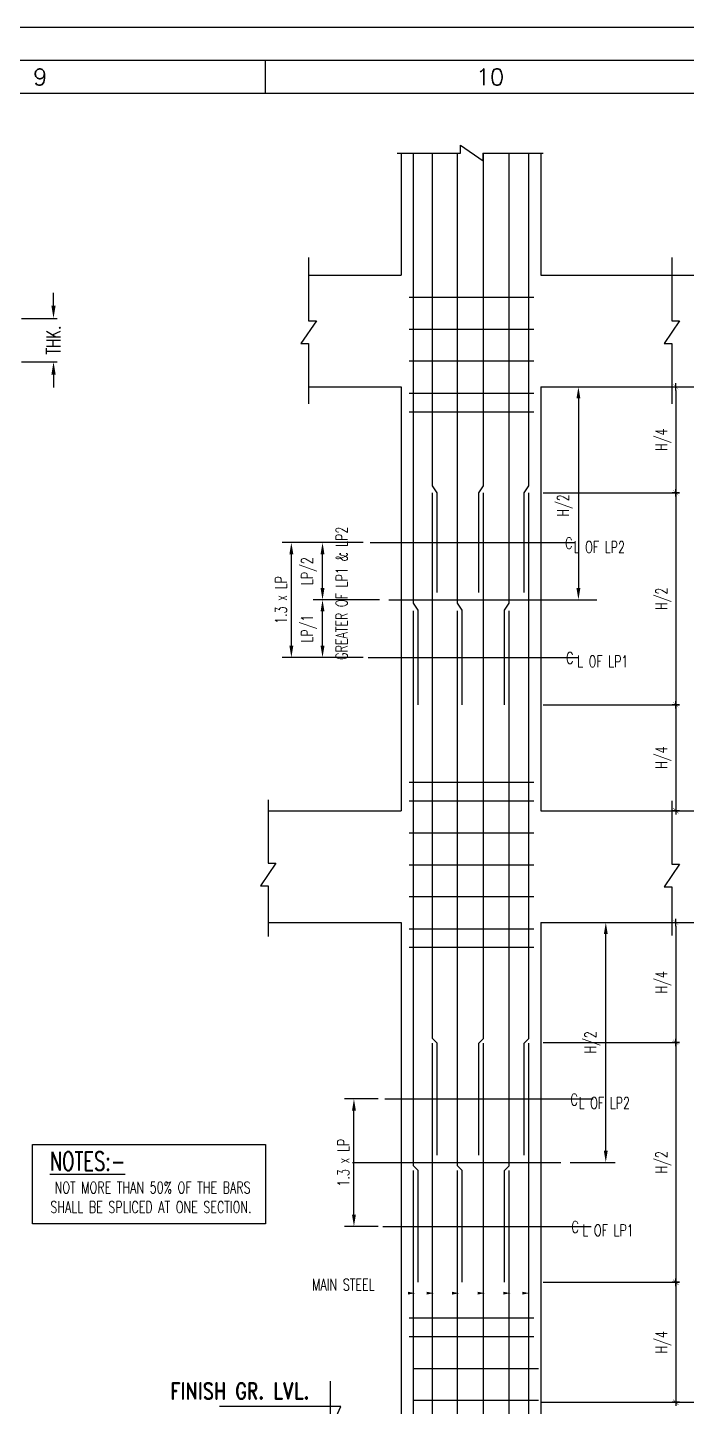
# Model space of a CAD drawing. Extents: x 520771 to 639546, y -254136 to -170582.
# Drawn here: x 604046 to 618196, y -200186 to -170582 of the extents above; entities that cross this region are included whole.
import ezdxf
from ezdxf.enums import TextEntityAlignment as Align
from ezdxf.lldxf.tags import DXFTag

# ---------------------------------------------------------------- set-up
doc = ezdxf.new("R2010")
doc.units = 0
doc.header["$LTSCALE"] = 500
doc.header["$MEASUREMENT"] = 0
doc.layers.get('DEFPOINTS').update_dxf_attribs({"color": 4})
for name, color, linetype in [('CEN', 8, 'CENTER'), ('DIM', 5, 'Continuous'), ('FOOT', 4, 'Continuous'), ('FRAME', 6, 'Continuous'), ('LINK', 2, 'Continuous'), ('PNA', 10, 'Continuous'), ('TXT', 4, 'Continuous'), ('TXT1', 2, 'Continuous')]:
    doc.layers.add(name, color=color, linetype=linetype)
doc.layers.add('HEADING-TXT', color=1, linetype='Continuous', lineweight=25)
doc.styles.add('ROMAND', font='romand')
doc.styles.add('ROMANS', font='r.shx', dxfattribs={"width": 0.7, "bigfont": 'bigfont.shx'})
tags = doc.linetypes.add('CENTER', pattern=[2, 1.25, -0.25, 0.25, -0.25]).pattern_tags.tags
tags[10:11] = [DXFTag(74, 4), DXFTag(75, 0), DXFTag(340, '0'), DXFTag(46, 1.0), DXFTag(50, 0.0), DXFTag(44, 0.0), DXFTag(45, 0.0)]
tags[8:9] = [DXFTag(74, 4), DXFTag(75, 0), DXFTag(340, '0'), DXFTag(46, 1.0), DXFTag(50, 0.0), DXFTag(44, 0.0), DXFTag(45, 0.0)]
tags[6:7] = [DXFTag(74, 4), DXFTag(75, 0), DXFTag(340, '0'), DXFTag(46, 1.0), DXFTag(50, 0.0), DXFTag(44, 0.0), DXFTag(45, 0.0)]
tags[4:5] = [DXFTag(74, 4), DXFTag(75, 0), DXFTag(340, '0'), DXFTag(46, 1.0), DXFTag(50, 0.0), DXFTag(44, 0.0), DXFTag(45, 0.0)]
doc.dimstyles.new('Copy of INT2TIMES', dxfattribs={"dimtxt": 300, "dimasz": 275, "dimexe": 75, "dimexo": 75, "dimgap": 40, "dimtad": 1, "dimdec": 0, "dimlfac": 0.5, "dimrnd": 5, "dimzin": 0, "dimdsep": 46, "dimtxsty": 'ROMANS', "dimcen": -1, "dimclrd": 5, "dimclre": 5, "dimclrt": 4, "dimadec": 0, "dimazin": 0, "dimtfac": 1, "dimtdec": 0, "dimtix": 1, "dimtofl": 0, "dimtmove": 2, "dimatfit": 3, "dimfxl": 1, "dimtolj": 1, "dimtzin": 0, "dimarcsym": 0})
doc.dimstyles.new('dim25', dxfattribs={"dimtxt": 250, "dimasz": 250, "dimexe": 200, "dimexo": 200, "dimgap": 100, "dimtad": 1, "dimdec": 0, "dimlfac": 0.25, "dimzin": 0, "dimdsep": 46, "dimtxsty": 'ROMANS', "dimcen": 0, "dimclrd": 5, "dimclre": 5, "dimclrt": 4, "dimadec": 0, "dimazin": 0, "dimtfac": 1, "dimtdec": 0, "dimtix": 1, "dimtofl": 0, "dimtmove": 2, "dimatfit": 3, "dimfxl": 1, "dimtolj": 1, "dimtzin": 0, "dimlwd": -1, "dimlwe": -1, "dimarcsym": 0})
doc.dimstyles.new('INT', dxfattribs={"dimtxt": 250, "dimasz": 80, "dimexe": 50, "dimexo": 50, "dimgap": 75, "dimtad": 1, "dimdec": 0, "dimzin": 0, "dimdsep": 46, "dimtxsty": 'ROMANS', "dimblk": 'DIMTICK', "dimblk1": 'DIMTICK', "dimblk2": 'DIMTICK', "dimsah": 1, "dimcen": -0.25, "dimclrd": 5, "dimclre": 5, "dimclrt": 4, "dimadec": 0, "dimazin": 0, "dimtfac": 1, "dimtdec": 0, "dimtix": 1, "dimtofl": 0, "dimtmove": 2, "dimatfit": 3, "dimldrblk": 'DIMTICK', "dimfxl": 1, "dimtolj": 1, "dimtzin": 0, "dimarcsym": 0})

# ---------------------------------------------------------------- blocks, each defined once
blk = doc.blocks.new('A1')
at = {"flags": 128}
blk.add_lwpolyline([(0, 0), (82779, 0), (82779, 58231), (0, 58231)], close=True, dxfattribs=at)
at = {"layer": 'PNA'}
blk.add_line((61592, 57739), (61592, 57247), dxfattribs=at)
at = {"layer": 'PNA', "color": 1}
for points in [[(984, 492), (82287, 492), (82287, 57739), (984, 57739)], [(1969, 984), (81794, 984), (81794, 57247), (1969, 57247)]]:
    blk.add_lwpolyline(points, close=True, dxfattribs=at)
at = {"layer": 'PNA', "style": 'ROMANS'}
for s, height, p in [('9', 246, (58226, 57493)), ('10', 246.1, (64960, 57493))]:
    blk.add_text(s, height=height, dxfattribs=at).set_placement(p, align=Align.MIDDLE)
blk = doc.blocks.new('*D101')
at = {"layer": 'DEFPOINTS', "color": 0, "transparency": 16777216}
for p in [(611055, -193585), (611779, -193585), (611779, -196321)]:
    blk.add_point(p, dxfattribs=at)
at = {"layer": 'DIM', "color": 5, "transparency": 16777216}
for p, q in [((611579, -193585), (610855, -193585)), ((611055, -196071), (611055, -193835)), ((611579, -196321), (610855, -196321))]:
    blk.add_line(p, q, dxfattribs=at)
for points in [[(611014, -193835), (611097, -193835), (611055, -193585)], [(611014, -196071), (611097, -196071), (611055, -196321)]]:
    blk.add_solid(points, dxfattribs=at)
at = {"layer": 'DIM', "color": 4, "transparency": 16777216, "insert": (610830, -194953), "char_height": 250, "attachment_point": 5, "rotation": 90, "style": 'ROMANS'}
blk.add_mtext('\\A1;1.3 x LP', dxfattribs=at)
blk = doc.blocks.new('*D102')
at = {"layer": 'DEFPOINTS', "color": 0, "transparency": 16777216}
for p in [(609711, -181640), (611450, -181640), (611450, -184106)]:
    blk.add_point(p, dxfattribs=at)
at = {"layer": 'DIM', "color": 5, "transparency": 16777216}
for p, q in [((611250, -181640), (609511, -181640)), ((609711, -183856), (609711, -181890)), ((611250, -184106), (609511, -184106))]:
    blk.add_line(p, q, dxfattribs=at)
for points in [[(609670, -181890), (609753, -181890), (609711, -181640)], [(609670, -183856), (609753, -183856), (609711, -184106)]]:
    blk.add_solid(points, dxfattribs=at)
at = {"layer": 'DIM', "color": 4, "transparency": 16777216, "insert": (609486, -182873), "char_height": 250, "attachment_point": 5, "rotation": 90, "style": 'ROMANS'}
blk.add_mtext('\\A1;1.3 x LP', dxfattribs=at)
blk = doc.blocks.new('*D103')
at = {"layer": 'DEFPOINTS', "color": 0, "transparency": 16777216}
for p in [(615497, -189796), (616464, -189796), (615497, -194947)]:
    blk.add_point(p, dxfattribs=at)
at = {"layer": 'DIM', "color": 5, "transparency": 16777216}
for p, q in [((615697, -189796), (616664, -189796)), ((616464, -194697), (616464, -190046)), ((615697, -194947), (616664, -194947))]:
    blk.add_line(p, q, dxfattribs=at)
for points in [[(616423, -190046), (616506, -190046), (616464, -189796)], [(616423, -194697), (616506, -194697), (616464, -194947)]]:
    blk.add_solid(points, dxfattribs=at)
at = {"layer": 'DIM', "color": 4, "transparency": 16777216, "insert": (616174, -192371), "char_height": 250, "attachment_point": 5, "rotation": 90, "style": 'ROMANS'}
blk.add_mtext('\\A1;H/2', dxfattribs=at)
blk = doc.blocks.new('*D104')
at = {"layer": 'DEFPOINTS', "color": 0, "transparency": 16777216}
for p in [(617826, -189796), (619119, -189796), (617826, -200096)]:
    blk.add_point(p, dxfattribs=at)
at = {"layer": 'DIM', "color": 5, "transparency": 16777216}
for p, q in [((618026, -189796), (619319, -189796)), ((619119, -199846), (619119, -190046)), ((618026, -200096), (619319, -200096))]:
    blk.add_line(p, q, dxfattribs=at)
for points in [[(619077, -190046), (619160, -190046), (619119, -189796)], [(619077, -199846), (619160, -199846), (619119, -200096)]]:
    blk.add_solid(points, dxfattribs=at)
at = {"layer": 'DIM', "color": 4, "transparency": 16777216, "insert": (618894, -194946), "char_height": 250, "attachment_point": 5, "rotation": 90, "style": 'ROMANS'}
blk.add_mtext('\\A1;H', dxfattribs=at)
blk = doc.blocks.new('*D105')
at = {"layer": 'DEFPOINTS', "color": 0, "transparency": 16777216}
for p in [(610381, -182868), (611802, -182868), (611450, -184106)]:
    blk.add_point(p, dxfattribs=at)
at = {"layer": 'DIM', "color": 5, "transparency": 16777216}
for p, q in [((611602, -182868), (610181, -182868)), ((610381, -183856), (610381, -183118)), ((611250, -184106), (610181, -184106))]:
    blk.add_line(p, q, dxfattribs=at)
for points in [[(610339, -183118), (610422, -183118), (610381, -182868)], [(610339, -183856), (610422, -183856), (610381, -184106)]]:
    blk.add_solid(points, dxfattribs=at)
at = {"layer": 'DIM', "color": 4, "transparency": 16777216, "insert": (610090, -183487), "char_height": 250, "attachment_point": 5, "rotation": 90, "style": 'ROMANS'}
blk.add_mtext('\\A1;LP/1', dxfattribs=at)
blk = doc.blocks.new('*D106')
at = {"layer": 'DEFPOINTS', "color": 0, "transparency": 16777216}
for p in [(610381, -181640), (611450, -181640), (611802, -182868)]:
    blk.add_point(p, dxfattribs=at)
at = {"layer": 'DIM', "color": 5, "transparency": 16777216}
for p, q in [((611250, -181640), (610181, -181640)), ((610381, -182618), (610381, -181890)), ((611602, -182868), (610181, -182868))]:
    blk.add_line(p, q, dxfattribs=at)
for points in [[(610339, -181890), (610422, -181890), (610381, -181640)], [(610339, -182618), (610422, -182618), (610381, -182868)]]:
    blk.add_solid(points, dxfattribs=at)
at = {"layer": 'DIM', "color": 4, "transparency": 16777216, "insert": (610090, -182254), "char_height": 250, "attachment_point": 5, "rotation": 90, "style": 'ROMANS'}
blk.add_mtext('\\A1;LP/2', dxfattribs=at)
blk = doc.blocks.new('*D116')
at = {"layer": 'DEFPOINTS', "color": 0, "transparency": 16777216}
for p in [(617579, -178296), (617425, -187396), (619119, -187396)]:
    blk.add_point(p, dxfattribs=at)
at = {"layer": 'DIM', "color": 5, "transparency": 16777216}
for p, q in [((617779, -178296), (619319, -178296)), ((619119, -178546), (619119, -187146)), ((617625, -187396), (619319, -187396))]:
    blk.add_line(p, q, dxfattribs=at)
for points in [[(619077, -178546), (619160, -178546), (619119, -178296)], [(619077, -187146), (619160, -187146), (619119, -187396)]]:
    blk.add_solid(points, dxfattribs=at)
at = {"layer": 'DIM', "color": 4, "transparency": 16777216, "insert": (618894, -182846), "char_height": 250, "attachment_point": 5, "rotation": 90, "style": 'ROMANS'}
blk.add_mtext('\\A1;H', dxfattribs=at)
blk = doc.blocks.new('*D117')
at = {"layer": 'DEFPOINTS', "color": 0, "transparency": 16777216}
for p in [(615071, -178296), (615071, -182868), (615877, -182868)]:
    blk.add_point(p, dxfattribs=at)
at = {"layer": 'DIM', "color": 5, "transparency": 16777216}
for p, q in [((615271, -178296), (616077, -178296)), ((615877, -178546), (615877, -182618)), ((615271, -182868), (616077, -182868))]:
    blk.add_line(p, q, dxfattribs=at)
for points in [[(615835, -178546), (615918, -178546), (615877, -178296)], [(615835, -182618), (615918, -182618), (615877, -182868)]]:
    blk.add_solid(points, dxfattribs=at)
at = {"layer": 'DIM', "color": 4, "transparency": 16777216, "insert": (615586, -180843), "char_height": 250, "attachment_point": 5, "rotation": 90, "style": 'ROMANS'}
blk.add_mtext('\\A1;H/2', dxfattribs=at)
blk = doc.blocks.new('DIMTICK')
for p, q in [((-1, 0), (1, 0)), ((0, 1), (0, -1))]:
    blk.add_line(p, q)
at = {"color": 2, "const_width": 0.1}
blk.add_lwpolyline([(0.71, 0.71), (-0.71, -0.71)], dxfattribs=at)
blk = doc.blocks.new('*D120')
at = {"layer": 'DEFPOINTS', "color": 0, "transparency": 16777216}
for p in [(617273, -189796), (615071, -192371), (617968, -192371)]:
    blk.add_point(p, dxfattribs=at)
at = {"layer": 'DIM', "color": 5, "lineweight": -2, "transparency": 16777216}
for p, q in [((617323, -189796), (618018, -189796)), ((617968, -189876), (617968, -192291)), ((615121, -192371), (618018, -192371))]:
    blk.add_line(p, q, dxfattribs=at)
at = {"layer": 'DIM', "color": 5, "lineweight": -2, "transparency": 16777216, "xscale": 80, "yscale": 80, "zscale": 80}
for p, rotation in [((617968, -189796), 90), ((617968, -192371), 270)]:
    blk.add_blockref('DIMTICK', p, dxfattribs=dict(at, rotation=rotation))
at = {"layer": 'DIM', "color": 4, "transparency": 16777216, "insert": (617702, -191083), "char_height": 250, "attachment_point": 5, "rotation": 90, "style": 'ROMANS'}
blk.add_mtext('\\A1;H/4', dxfattribs=at)
blk = doc.blocks.new('*D121')
at = {"layer": 'DEFPOINTS', "color": 0, "transparency": 16777216}
for p in [(615071, -192371), (615071, -197521), (617968, -197521)]:
    blk.add_point(p, dxfattribs=at)
at = {"layer": 'DIM', "color": 5, "lineweight": -2, "transparency": 16777216}
for p, q in [((615121, -192371), (618018, -192371)), ((617968, -192451), (617968, -197441)), ((615121, -197521), (618018, -197521))]:
    blk.add_line(p, q, dxfattribs=at)
at = {"layer": 'DIM', "color": 5, "lineweight": -2, "transparency": 16777216, "xscale": 80, "yscale": 80, "zscale": 80}
for p, rotation in [((617968, -192371), 90), ((617968, -197521), 270)]:
    blk.add_blockref('DIMTICK', p, dxfattribs=dict(at, rotation=rotation))
at = {"layer": 'DIM', "color": 4, "transparency": 16777216, "insert": (617702, -194946), "char_height": 250, "attachment_point": 5, "rotation": 90, "style": 'ROMANS'}
blk.add_mtext('\\A1;H/2', dxfattribs=at)
blk = doc.blocks.new('*D122')
at = {"layer": 'DEFPOINTS', "color": 0, "transparency": 16777216}
for p in [(615071, -197521), (617425, -200096), (617968, -200096)]:
    blk.add_point(p, dxfattribs=at)
at = {"layer": 'DIM', "color": 5, "lineweight": -2, "transparency": 16777216}
for p, q in [((615121, -197521), (618018, -197521)), ((617968, -197601), (617968, -200016)), ((617475, -200096), (618018, -200096))]:
    blk.add_line(p, q, dxfattribs=at)
at = {"layer": 'DIM', "color": 5, "lineweight": -2, "transparency": 16777216, "xscale": 80, "yscale": 80, "zscale": 80}
for p, rotation in [((617968, -197521), 90), ((617968, -200096), 270)]:
    blk.add_blockref('DIMTICK', p, dxfattribs=dict(at, rotation=rotation))
at = {"layer": 'DIM', "color": 4, "transparency": 16777216, "insert": (617702, -198808), "char_height": 250, "attachment_point": 5, "rotation": 90, "style": 'ROMANS'}
blk.add_mtext('\\A1;H/4', dxfattribs=at)
blk = doc.blocks.new('*D123')
at = {"layer": 'DEFPOINTS', "color": 0, "transparency": 16777216}
for p in [(617273, -178296), (615071, -180571), (617968, -180571)]:
    blk.add_point(p, dxfattribs=at)
at = {"layer": 'DIM', "color": 5, "lineweight": -2, "transparency": 16777216}
for p, q in [((617323, -178296), (618018, -178296)), ((617968, -178376), (617968, -180491)), ((615121, -180571), (618018, -180571))]:
    blk.add_line(p, q, dxfattribs=at)
at = {"layer": 'DIM', "color": 5, "lineweight": -2, "transparency": 16777216, "xscale": 80, "yscale": 80, "zscale": 80}
for p, rotation in [((617968, -178296), 90), ((617968, -180571), 270)]:
    blk.add_blockref('DIMTICK', p, dxfattribs=dict(at, rotation=rotation))
at = {"layer": 'DIM', "color": 4, "transparency": 16777216, "insert": (617702, -179433), "char_height": 250, "attachment_point": 5, "rotation": 90, "style": 'ROMANS'}
blk.add_mtext('\\A1;H/4', dxfattribs=at)
blk = doc.blocks.new('*D124')
at = {"layer": 'DEFPOINTS', "color": 0, "transparency": 16777216}
for p in [(615071, -180571), (615071, -185121), (617968, -185121)]:
    blk.add_point(p, dxfattribs=at)
at = {"layer": 'DIM', "color": 5, "lineweight": -2, "transparency": 16777216}
for p, q in [((615121, -180571), (618018, -180571)), ((617968, -180651), (617968, -185041)), ((615121, -185121), (618018, -185121))]:
    blk.add_line(p, q, dxfattribs=at)
at = {"layer": 'DIM', "color": 5, "lineweight": -2, "transparency": 16777216, "xscale": 80, "yscale": 80, "zscale": 80}
for p, rotation in [((617968, -180571), 90), ((617968, -185121), 270)]:
    blk.add_blockref('DIMTICK', p, dxfattribs=dict(at, rotation=rotation))
at = {"layer": 'DIM', "color": 4, "transparency": 16777216, "insert": (617702, -182846), "char_height": 250, "attachment_point": 5, "rotation": 90, "style": 'ROMANS'}
blk.add_mtext('\\A1;H/2', dxfattribs=at)
blk = doc.blocks.new('*D125')
at = {"layer": 'DEFPOINTS', "color": 0, "transparency": 16777216}
for p in [(615071, -185121), (617425, -187396), (617968, -187396)]:
    blk.add_point(p, dxfattribs=at)
at = {"layer": 'DIM', "color": 5, "lineweight": -2, "transparency": 16777216}
for p, q in [((615121, -185121), (618018, -185121)), ((617968, -185201), (617968, -187316)), ((617475, -187396), (618018, -187396))]:
    blk.add_line(p, q, dxfattribs=at)
at = {"layer": 'DIM', "color": 5, "lineweight": -2, "transparency": 16777216, "xscale": 80, "yscale": 80, "zscale": 80}
for p, rotation in [((617968, -185121), 90), ((617968, -187396), 270)]:
    blk.add_blockref('DIMTICK', p, dxfattribs=dict(at, rotation=rotation))
at = {"layer": 'DIM', "color": 4, "transparency": 16777216, "insert": (617702, -186258), "char_height": 250, "attachment_point": 5, "rotation": 90, "style": 'ROMANS'}
blk.add_mtext('\\A1;H/4', dxfattribs=at)
blk = doc.blocks.new('*D148')
at = {"layer": 'DEFPOINTS', "color": 0, "ltscale": 2, "transparency": 16777216}
for p in [(603840, -176826), (604603, -176826), (603840, -177759)]:
    blk.add_point(p, dxfattribs=at)
at = {"layer": 'DIM', "color": 5, "lineweight": -2, "ltscale": 2, "transparency": 16777216}
for p, q in [((604603, -176551), (604603, -176276)), ((603915, -176826), (604678, -176826)), ((603915, -177759), (604678, -177759)), ((604603, -178034), (604603, -178309))]:
    blk.add_line(p, q, dxfattribs=at)
at = {"layer": 'DIM', "color": 5, "ltscale": 2, "transparency": 16777216}
for points in [[(604557, -176551), (604649, -176551), (604603, -176826)], [(604557, -178034), (604649, -178034), (604603, -177759)]]:
    blk.add_solid(points, dxfattribs=at)
at = {"layer": 'DIM', "color": 4, "ltscale": 2, "transparency": 16777216, "insert": (604603, -177292), "char_height": 300, "attachment_point": 5, "rotation": 90, "style": 'ROMANS'}
blk.add_mtext('\\A1;THK.', dxfattribs=at)

msp = doc.modelspace()

# ---------------------------------------------------------------- linework, layer by layer
at = {"layer": 'CEN'}
for p, q in [((611407.2, -181640.3), (615810.7, -181640.3)), ((611802.2, -182867.9), (616272.2, -182867.9)), ((611364.4, -184106.2), (615866.4, -184106.2)), ((611722.2, -193585.3), (616192.2, -193585.3)), ((611026.8, -194946.8), (615496.8, -194946.8)), ((611679.4, -196320.7), (616149.4, -196320.7))]:
    msp.add_line(p, q, dxfattribs=at)
at = {"layer": 'DIM'}
for p, q in [((617882.6, -175895.7), (620580.8, -175895.7)), ((617882.6, -187395.7), (620580.8, -187395.7)), ((615071.4, -198895.7), (615071.4, -201295.7))]:
    msp.add_line(p, q, dxfattribs=at)
at = {"layer": 'DIM', "color": 3, "linetype": 'Continuous'}
msp.add_line((615071.4, -200095.7), (619118.5, -200095.7), dxfattribs=at)
at = {"layer": 'DIM'}
for points in [[(611984.1, -173276.9), (613342.1, -173276.9), (613342.1, -173110.5), (613828.9, -173443.2), (613828.9, -173276.9), (615122.8, -173276.9)], [(610083, -175518.7), (610083, -176876.7), (610249.4, -176876.7), (609916.6, -177363.5), (610083, -177363.5), (610083, -178657.4)], [(617882.6, -175518.7), (617882.6, -176876.7), (618048.9, -176876.7), (617716.2, -177363.5), (617882.6, -177363.5), (617882.6, -178657.4)], [(609214.3, -187163), (609214.3, -188521), (609380.7, -188521), (609047.9, -189007.8), (609214.3, -189007.8), (609214.3, -190096.1)], [(617882.6, -187182.7), (617882.6, -188540.7), (618048.9, -188540.7), (617716.2, -189027.5), (617882.6, -189027.5), (617882.6, -190074.6)]]:
    msp.add_lwpolyline(points, dxfattribs=at)
at = {"layer": 'DIM', "flags": 128}
for points in [[(612215.2, -197754.2, 61.2, 0, 0), (612368.2, -197754.2, 0, 0, 0), (610452.9, -197754.2, 0, 0, 0)], [(612615.7, -197754.2, 61.2, 0, 0), (612768.7, -197754.2, 0, 0, 0), (610853.4, -197754.2, 0, 0, 0)], [(613161.8, -197754.2, 61.2, 0, 0), (613314.8, -197754.2, 0, 0, 0), (611399.5, -197754.2, 0, 0, 0)], [(613712.7, -197754.2, 61.2, 0, 0), (613865.6, -197754.2, 0, 0, 0), (611950.3, -197754.2, 0, 0, 0)], [(614261.1, -197754.2, 61.2, 0, 0), (614414, -197754.2, 0, 0, 0), (612498.7, -197754.2, 0, 0, 0)], [(614672.3, -197754.2, 61.2, 0, 0), (614825.3, -197754.2, 0, 0, 0), (612910, -197754.2, 0, 0, 0)]]:
    msp.add_lwpolyline(points, format="xyseb", dxfattribs=at)
at = {"layer": 'FOOT', "linetype": 'Continuous'}
for p, q in [((612071.4, -173269.6), (612071.4, -175895.7)), ((615071.4, -173269.6), (615071.4, -175895.7)), ((610083, -175895.7), (612071.4, -175895.7)), ((615071.4, -175895.7), (617882.6, -175895.7)), ((610083, -178295.7), (612071.4, -178295.7)), ((612071.4, -178295.7), (612071.4, -187395.7)), ((615071.4, -178295.7), (615071.4, -187395.7)), ((615071.4, -178295.7), (617882.6, -178295.7)), ((609214.3, -187395.7), (612071.4, -187395.7)), ((615071.4, -187395.7), (617882.6, -187395.7)), ((609214.3, -189795.7), (612071.4, -189795.7)), ((612071.4, -189795.7), (612071.4, -200695.7)), ((615071.4, -189795.7), (615071.4, -198895.7)), ((615071.4, -189795.7), (617882.6, -189795.7))]:
    msp.add_line(p, q, dxfattribs=at)
msp.add_lwpolyline([(604155, -194563.4), (609154, -194563.4), (609154, -196263.9), (604155, -196263.9)], close=True, dxfattribs=at)
at = {"layer": 'FRAME'}
for p, q in [((612331.4, -182941.8), (612331.4, -173269.6)), ((612743.2, -180420.7), (612743.2, -173269.6)), ((613281.6, -182941.8), (613281.6, -173269.6)), ((613836.4, -180420.7), (613836.4, -173269.6)), ((614389, -182941.8), (614389, -173269.6)), ((614811.4, -180420.7), (614811.4, -173269.6)), ((612843.2, -180570.7), (612743.2, -180420.7)), ((612743.2, -192288.9), (612743.2, -180570.7)), ((612843.2, -182709.9), (612843.2, -180570.7)), ((613736.4, -180570.7), (613836.4, -180420.7)), ((613736.4, -182709.9), (613736.4, -180570.7)), ((613836.4, -192288.9), (613836.4, -180570.7)), ((614711.4, -180570.7), (614811.4, -180420.7)), ((614711.4, -182709.9), (614711.4, -180570.7)), ((614811.4, -192288.9), (614811.4, -180570.7)), ((612431.4, -183091.8), (612331.4, -182941.8)), ((613381.6, -183091.8), (613281.6, -182941.8)), ((614289, -183091.8), (614389, -182941.8)), ((612331.4, -195020.7), (612331.4, -183102.9)), ((612431.4, -185120.7), (612431.4, -183091.8)), ((613281.6, -195020.7), (613281.6, -183102.9)), ((613381.6, -185120.7), (613381.6, -183091.8)), ((614289, -185120.7), (614289, -183091.8)), ((614389, -195020.7), (614389, -183102.9)), ((612843.2, -192388.9), (612743.2, -192288.9)), ((612743.2, -204312.3), (612743.2, -192388.9)), ((612843.2, -194788.9), (612843.2, -192388.9)), ((613736.4, -192388.9), (613836.4, -192288.9)), ((613736.4, -194788.9), (613736.4, -192388.9)), ((613836.4, -204314.3), (613836.4, -192388.9)), ((614711.4, -192388.9), (614811.4, -192288.9)), ((614711.4, -194788.9), (614711.4, -192388.9)), ((614811.4, -204314.3), (614811.4, -192388.9)), ((612431.4, -195120.7), (612331.4, -195020.7)), ((613381.6, -195120.7), (613281.6, -195020.7)), ((614289, -195120.7), (614389, -195020.7)), ((612331.4, -204312.3), (612331.4, -195120.7)), ((612431.4, -197520.7), (612431.4, -195120.7)), ((613281.6, -204258.1), (613281.6, -195120.7)), ((613381.6, -197520.7), (613381.6, -195120.7)), ((614289, -197520.7), (614289, -195120.7)), ((614389, -204314.3), (614389, -195120.7))]:
    msp.add_line(p, q, dxfattribs=at)
at = {"layer": 'LINK'}
for p, q in [((612238.7, -176368.5), (614919.2, -176368.5)), ((612238.7, -177054.5), (614919.2, -177054.5)), ((612238.7, -177740.5), (614919.2, -177740.5)), ((612238.7, -178429.1), (614919.2, -178429.1)), ((612238.7, -178829.1), (614919.2, -178829.1)), ((612238.7, -186782.5), (614919.2, -186782.5)), ((612238.7, -187182.5), (614919.2, -187182.5)), ((612238.7, -187868.5), (614919.2, -187868.5)), ((612238.7, -188554.5), (614919.2, -188554.5)), ((612238.7, -189240.5), (614919.2, -189240.5)), ((612238.7, -189929.1), (614919.2, -189929.1)), ((612238.7, -190329.1), (614919.2, -190329.1)), ((612238.7, -198282.5), (614919.2, -198282.5)), ((612238.7, -198682.5), (614919.2, -198682.5)), ((612338.7, -199368.5), (615019.2, -199368.5)), ((612338.7, -200054.5), (615019.2, -200054.5))]:
    msp.add_line(p, q, dxfattribs=at)
at = {"layer": 'TXT1'}
msp.add_lwpolyline([(610546.9, -199645.1), (610546.9, -200695.7), (610776.5, -200186.9), (608167.4, -200186.9)], dxfattribs=at)

# ---------------------------------------------------------------- block references
at = {"xscale": 1.434849416022188, "yscale": 1.434849416022188, "zscale": 1.434849416123004}
msp.add_blockref('A1', (520770.9, -254135.6), dxfattribs=at)

# ---------------------------------------------------------------- texts
at = {"layer": 'HEADING-TXT', "color": 6, "style": 'ROMANS', "width": 0.7}
msp.add_text('%%UNOTES:-', height=400, dxfattribs=at).set_placement((605334.8, -195121), align=Align.CENTER)
at = {"layer": 'TXT', "linetype": 'ByBlock', "style": 'ROMANS', "width": 0.7}
msp.add_text('GREATER OF LP1 & LP2', height=250, rotation=90, dxfattribs=at).set_placement((610789.7, -182727.6), align=Align.MIDDLE)
for s, p in [('C', (615671.6, -181651.8)), ('L OF LP2', (616324.6, -181736.3)), ('C', (615691.8, -184117.7)), ('L OF LP1', (616399.8, -184191.7)), ('C', (615785.1, -193596.7)), ('L OF LP2', (616433.1, -193670.7)), (' NOT MORE THAN 50% OF THE BARS', (606672.2, -195487)), ('SHALL BE SPLICED AT ONE SECTION.', (606696, -195905.8)), ('C', (615805.3, -196332.1)), ('L OF LP1', (616513.3, -196406.1)), ('MAIN STEEL', (610827.6, -197572.2))]:
    msp.add_text(s, height=250, dxfattribs=at).set_placement(p, align=Align.MIDDLE)
at = {"layer": 'TXT1', "style": 'ROMAND', "width": 0.8}
msp.add_text('FINISH GR. LVL.', height=350, dxfattribs=at).set_placement((608607.7, -199853.8), align=Align.MIDDLE)

# ---------------------------------------------------------------- dimensions: what is measured, and where the dimension line sits
at = {"layer": 'DIM', "ltscale": 2}
dim = msp.add_linear_dim(base=(604603.3, -176825.6), p1=(603839.7, -177759.2), p2=(603839.7, -176825.6), angle=90, text='THK.', dimstyle='Copy of INT2TIMES', dxfattribs=at)
dim.commit()
dim.dimension.update_dxf_attribs({"geometry": '*D148', "text_midpoint": (604603.3, -177292.4), "dimtype": 160})
at = {"layer": 'DIM'}
for base, p1, p2, text, picture, middle in [((617967.6, -180570.7), (617272.5, -178295.7), (615071.4, -180570.7), 'H/4', '*D123', (617702.1, -179433.2)), ((617967.6, -185120.7), (615071.4, -180570.7), (615071.4, -185120.7), 'H/2', '*D124', (617702.1, -182845.7)), ((617967.6, -187395.7), (615071.4, -185120.7), (617425.1, -187395.7), 'H/4', '*D125', (617702.1, -186258.2)), ((617967.6, -192370.7), (617272.5, -189795.7), (615071.4, -192370.7), 'H/4', '*D120', (617702.1, -191083.2)), ((617967.6, -197520.7), (615071.4, -192370.7), (615071.4, -197520.7), 'H/2', '*D121', (617702.1, -194945.7)), ((617967.6, -200095.7), (615071.4, -197520.7), (617425.1, -200095.7), 'H/4', '*D122', (617702.1, -198808.2))]:
    dim = msp.add_linear_dim(base=base, p1=p1, p2=p2, angle=90, text=text, dimstyle='INT', override={"dimfxl": 0.18}, dxfattribs=at)
    dim.commit()
    dim.dimension.update_dxf_attribs({"geometry": picture, "text_midpoint": middle})
dim = msp.add_linear_dim(base=(615876.5, -182867.9), p1=(615071.4, -178295.7), p2=(615071.4, -182867.9), angle=90, text='H/2', dimstyle='dim25', dxfattribs=at)
dim.commit()
dim.dimension.update_dxf_attribs({"geometry": '*D117', "text_midpoint": (615586, -180842.5), "dimtype": 160})
for base, p1, p2, text, picture, middle in [((619118.5, -187395.7), (617579.4, -178295.7), (617425.1, -187395.7), 'H', '*D116', (618893.5, -182845.7)), ((609711.5, -181640.3), (611449.9, -184106.2), (611449.9, -181640.3), '1.3 x LP', '*D102', (609486.5, -182873.3)), ((610380.7, -181640.3), (611802.2, -182867.9), (611449.9, -181640.3), 'LP/2', '*D106', (610090.2, -182254.1)), ((610380.7, -182867.9), (611449.9, -184106.2), (611802.2, -182867.9), 'LP/1', '*D105', (610090.2, -183487.1)), ((616464.2, -189795.7), (615496.8, -194946.8), (615496.8, -189795.7), 'H/2', '*D103', (616173.7, -192371.2)), ((619118.5, -189795.7), (617826.1, -200095.7), (617826.1, -189795.7), 'H', '*D104', (618893.5, -194945.7)), ((611055.4, -193585.3), (611779.4, -196320.7), (611779.4, -193585.3), '1.3 x LP', '*D101', (610830.4, -194953))]:
    dim = msp.add_linear_dim(base=base, p1=p1, p2=p2, angle=90, text=text, dimstyle='dim25', dxfattribs=at)
    dim.commit()
    dim.dimension.update_dxf_attribs({"geometry": picture, "text_midpoint": middle})

doc.saveas('drawing.dxf')
